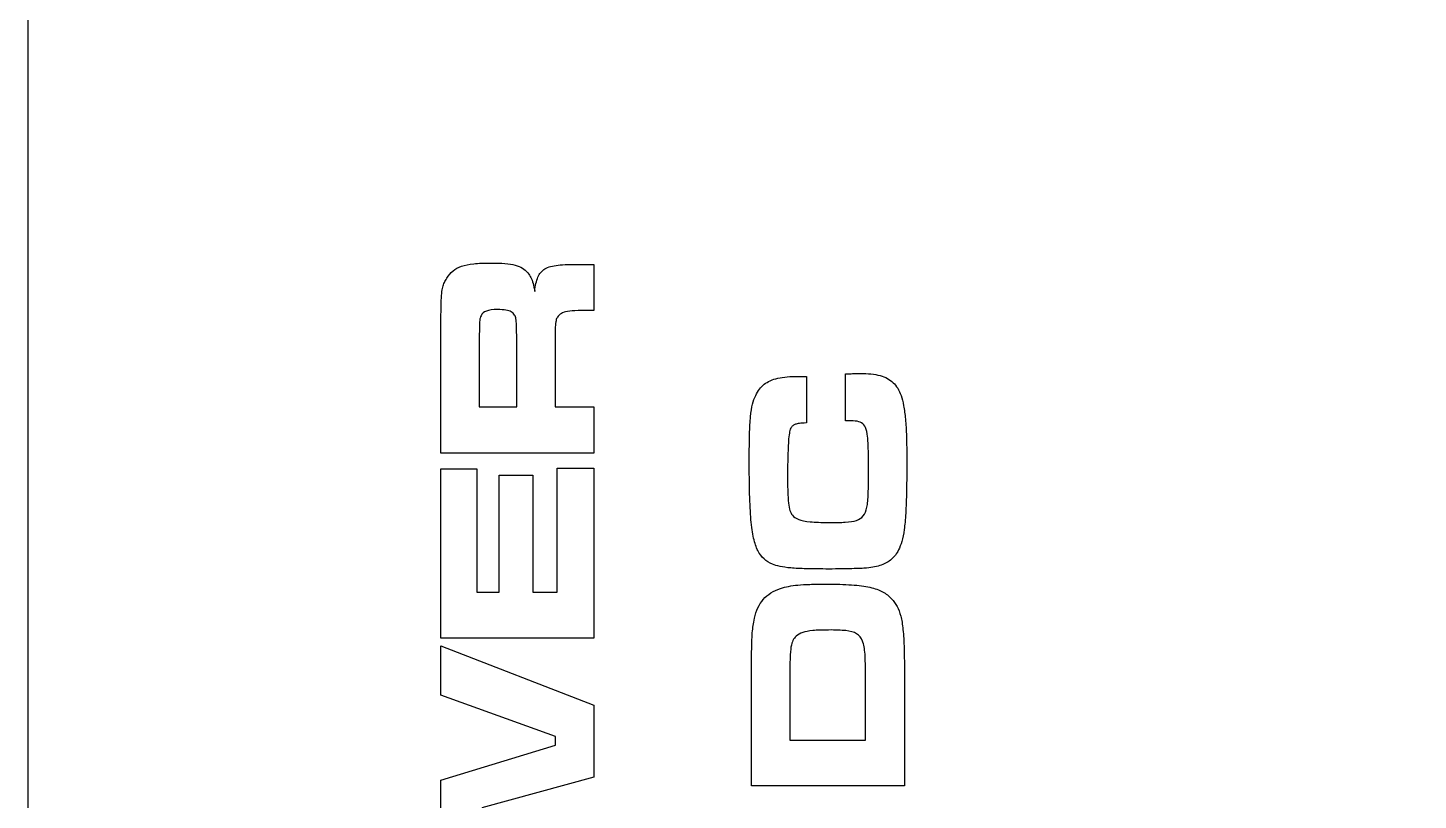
# Model space of a CAD drawing. Extents: x -139 to 87, y -93 to 92.
# Drawn here: x 3.21 to 28.88, y 8.25 to 22.51 of the extents above; entities that cross this region are included whole.
import ezdxf

# ---------------------------------------------------------------- set-up
doc = ezdxf.new("R2010")
doc.units = 0
doc.header["$MEASUREMENT"] = 0
doc.layers.add('LAYER_1', color=7, linetype='CONTINUOUS')

msp = doc.modelspace()

# ---------------------------------------------------------------- linework, layer by layer
at = {"layer": 'LAYER_1', "color": 250}
for points, knots in [([(26.4084, 91.7015), (26.4084, 91.7015), (26.4084, 56.7016), (26.4084, 56.7016), (26.4084, 56.7016), (26.4084, 56.7016), (29.4084, 56.7016), (29.4084, 56.7016), (29.4084, 56.7016), (29.4084, 56.7016), (29.4084, -3.2984), (29.4084, -3.2984), (29.4084, -3.2984), (29.4084, -3.2984), (26.4084, -3.2984), (26.4084, -3.2984), (26.4084, -3.2984), (26.4084, -3.2984), (26.4084, -38.2985), (26.4084, -38.2985), (26.4084, -38.2985), (26.4084, -38.2985), (6.2084, -38.2985), (6.2084, -38.2985), (6.2084, -38.2985), (6.2084, -38.2985), (6.2084, -3.2984), (6.2084, -3.2984), (6.2084, -3.2984), (6.2084, -3.2984), (3.2084, -3.2984), (3.2084, -3.2984), (3.2084, -3.2984), (3.2084, -3.2984), (3.2084, 56.7016), (3.2084, 56.7016), (3.2084, 56.7016), (3.2084, 56.7016), (6.2084, 56.7016), (6.2084, 56.7016), (6.2084, 56.7016), (6.2084, 56.7016), (6.2084, 91.7015), (6.2084, 91.7015), (6.2084, 91.7015), (6.2084, 91.7015), (26.4084, 91.7015), (26.4084, 91.7015)], [0, 0, 0, 0, 0.0769231, 0.0769231, 0.0769231, 0.0769231, 0.1538462, 0.1538462, 0.1538462, 0.1538462, 0.2307692, 0.2307692, 0.2307692, 0.2307692, 0.3076923, 0.3076923, 0.3076923, 0.3076923, 0.3846154, 0.3846154, 0.3846154, 0.3846154, 0.4615385, 0.4615385, 0.4615385, 0.4615385, 0.5384615, 0.5384615, 0.5384615, 0.5384615, 0.6153846, 0.6153846, 0.6153846, 0.6153846, 0.6923077, 0.6923077, 0.6923077, 0.6923077, 0.7692308, 0.7692308, 0.7692308, 0.7692308, 0.8461538, 0.8461538, 0.8461538, 0.8461538, 1, 1, 1, 1]), ([(13.6614, 14.6547), (13.6614, 14.6547), (13.6614, 15.514), (13.6614, 15.514), (13.6614, 15.514), (13.6614, 15.514), (12.946, 15.514), (12.946, 15.514), (12.946, 15.514), (12.946, 15.514), (12.946, 16.729), (12.946, 16.729), (12.946, 16.729), (12.946, 16.8172), (12.9467, 16.8891), (12.9481, 16.9456), (12.9481, 16.9456), (12.9502, 17.0013), (12.9537, 17.0465), (12.9587, 17.0796), (12.9587, 17.0796), (12.9636, 17.1128), (12.9714, 17.1389), (12.982, 17.158), (12.982, 17.158), (12.9918, 17.177), (13.0052, 17.1932), (13.0222, 17.2073), (13.0222, 17.2073), (13.0447, 17.2299), (13.0744, 17.2469), (13.1111, 17.2596), (13.1111, 17.2596), (13.1471, 17.2716), (13.1971, 17.2807), (13.2606, 17.285), (13.2606, 17.285), (13.3241, 17.2899), (13.4088, 17.292), (13.5132, 17.292), (13.5132, 17.292), (13.5132, 17.292), (13.6614, 17.292), (13.6614, 17.292), (13.6614, 17.292), (13.6614, 17.292), (13.6614, 18.1387), (13.6614, 18.1387), (13.6614, 18.1387), (13.6614, 18.1387), (13.3989, 18.1387), (13.3989, 18.1387), (13.3989, 18.1387), (13.2374, 18.1436), (13.1047, 18.1408), (13.0017, 18.1295), (13.0017, 18.1295), (12.898, 18.1189), (12.8176, 18.0956), (12.7583, 18.0611), (12.7583, 18.0611), (12.6997, 18.0258), (12.6567, 17.975), (12.6285, 17.9073), (12.6285, 17.9073), (12.6003, 17.8395), (12.5805, 17.752), (12.5692, 17.6434), (12.5692, 17.6434), (12.5607, 17.7019), (12.5509, 17.752), (12.5403, 17.7922), (12.5403, 17.7922), (12.529, 17.8332), (12.5156, 17.8692), (12.4994, 17.8995), (12.4994, 17.8995), (12.4838, 17.9298), (12.4648, 17.9588), (12.4422, 17.9863), (12.4422, 17.9863), (12.4133, 18.0208), (12.3794, 18.0505), (12.342, 18.0738), (12.342, 18.0738), (12.3046, 18.097), (12.2595, 18.1161), (12.2073, 18.1295), (12.2073, 18.1295), (12.1551, 18.1436), (12.0916, 18.1535), (12.0182, 18.1598), (12.0182, 18.1598), (11.9448, 18.1655), (11.8573, 18.1683), (11.7564, 18.1683), (11.7564, 18.1683), (11.6351, 18.1683), (11.5306, 18.1641), (11.4432, 18.1549), (11.4432, 18.1549), (11.3557, 18.1457), (11.2809, 18.1309), (11.2188, 18.1097), (11.2188, 18.1097), (11.1567, 18.0886), (11.1045, 18.0596), (11.0607, 18.0237), (11.0607, 18.0237), (11.0177, 17.9877), (10.9803, 17.9425), (10.9479, 17.8889), (10.9479, 17.8889), (10.9295, 17.8593), (10.914, 17.8325), (10.9013, 17.8078), (10.9013, 17.8078), (10.8886, 17.7831), (10.8787, 17.7556), (10.8702, 17.7245), (10.8702, 17.7245), (10.8625, 17.6942), (10.8561, 17.6554), (10.8512, 17.6081), (10.8512, 17.6081), (10.847, 17.5608), (10.8434, 17.5001), (10.842, 17.4254), (10.842, 17.4254), (10.8399, 17.3506), (10.8385, 17.2567), (10.8385, 17.1446), (10.8385, 17.1446), (10.8378, 17.0317), (10.8378, 16.8948), (10.8378, 16.7332), (10.8378, 16.7332), (10.8378, 16.7332), (10.8378, 14.6547), (10.8378, 14.6547), (10.8378, 14.6547), (10.8378, 14.6547), (13.6614, 14.6547), (13.6614, 14.6547)], [0, 0, 0, 0, 0.027027, 0.027027, 0.027027, 0.027027, 0.0540541, 0.0540541, 0.0540541, 0.0540541, 0.0810811, 0.0810811, 0.0810811, 0.0810811, 0.1081081, 0.1081081, 0.1081081, 0.1081081, 0.1351351, 0.1351351, 0.1351351, 0.1351351, 0.1621622, 0.1621622, 0.1621622, 0.1621622, 0.1891892, 0.1891892, 0.1891892, 0.1891892, 0.2162162, 0.2162162, 0.2162162, 0.2162162, 0.2432432, 0.2432432, 0.2432432, 0.2432432, 0.2702703, 0.2702703, 0.2702703, 0.2702703, 0.2972973, 0.2972973, 0.2972973, 0.2972973, 0.3243243, 0.3243243, 0.3243243, 0.3243243, 0.3513514, 0.3513514, 0.3513514, 0.3513514, 0.3783784, 0.3783784, 0.3783784, 0.3783784, 0.4054054, 0.4054054, 0.4054054, 0.4054054, 0.4324324, 0.4324324, 0.4324324, 0.4324324, 0.4594595, 0.4594595, 0.4594595, 0.4594595, 0.4864865, 0.4864865, 0.4864865, 0.4864865, 0.5135135, 0.5135135, 0.5135135, 0.5135135, 0.5405405, 0.5405405, 0.5405405, 0.5405405, 0.5675676, 0.5675676, 0.5675676, 0.5675676, 0.5945946, 0.5945946, 0.5945946, 0.5945946, 0.6216216, 0.6216216, 0.6216216, 0.6216216, 0.6486486, 0.6486486, 0.6486486, 0.6486486, 0.6756757, 0.6756757, 0.6756757, 0.6756757, 0.7027027, 0.7027027, 0.7027027, 0.7027027, 0.7297297, 0.7297297, 0.7297297, 0.7297297, 0.7567568, 0.7567568, 0.7567568, 0.7567568, 0.7837838, 0.7837838, 0.7837838, 0.7837838, 0.8108108, 0.8108108, 0.8108108, 0.8108108, 0.8378378, 0.8378378, 0.8378378, 0.8378378, 0.8648649, 0.8648649, 0.8648649, 0.8648649, 0.8918919, 0.8918919, 0.8918919, 0.8918919, 0.9189189, 0.9189189, 0.9189189, 0.9189189, 0.9459459, 0.9459459, 0.9459459, 0.9459459, 1, 1, 1, 1]), ([(12.239, 15.514), (12.239, 15.514), (11.5447, 15.514), (11.5447, 15.514), (11.5447, 15.514), (11.5447, 15.514), (11.5447, 16.7247), (11.5447, 16.7247), (11.5447, 16.7247), (11.5455, 16.8228), (11.5469, 16.9004), (11.5476, 16.9569), (11.5476, 16.9569), (11.5483, 17.014), (11.5497, 17.0564), (11.5518, 17.0853), (11.5518, 17.0853), (11.5539, 17.1142), (11.5574, 17.1354), (11.561, 17.1502), (11.561, 17.1502), (11.5652, 17.165), (11.5709, 17.1798), (11.5786, 17.1946), (11.5786, 17.1946), (11.5963, 17.2349), (11.6294, 17.2638), (11.6767, 17.2821), (11.6767, 17.2821), (11.7247, 17.3005), (11.7931, 17.3096), (11.8834, 17.3089), (11.8834, 17.3089), (11.9434, 17.3089), (11.9942, 17.3061), (12.0351, 17.2998), (12.0351, 17.2998), (12.076, 17.2934), (12.1092, 17.2828), (12.1353, 17.268), (12.1353, 17.268), (12.1607, 17.2525), (12.1819, 17.2327), (12.1967, 17.2073), (12.1967, 17.2073), (12.2037, 17.1961), (12.2087, 17.1855), (12.2136, 17.1749), (12.2136, 17.1749), (12.2178, 17.165), (12.2214, 17.1509), (12.2235, 17.134), (12.2235, 17.134), (12.2263, 17.117), (12.2284, 17.0923), (12.2305, 17.0606), (12.2305, 17.0606), (12.232, 17.0288), (12.2334, 16.9858), (12.2348, 16.9322), (12.2348, 16.9322), (12.2362, 16.8779), (12.2376, 16.8087), (12.239, 16.7247), (12.239, 16.7247), (12.239, 16.7247), (12.239, 15.514), (12.239, 15.514)], [0, 0, 0, 0, 0.0555556, 0.0555556, 0.0555556, 0.0555556, 0.1111111, 0.1111111, 0.1111111, 0.1111111, 0.1666667, 0.1666667, 0.1666667, 0.1666667, 0.2222222, 0.2222222, 0.2222222, 0.2222222, 0.2777778, 0.2777778, 0.2777778, 0.2777778, 0.3333333, 0.3333333, 0.3333333, 0.3333333, 0.3888889, 0.3888889, 0.3888889, 0.3888889, 0.4444444, 0.4444444, 0.4444444, 0.4444444, 0.5, 0.5, 0.5, 0.5, 0.5555556, 0.5555556, 0.5555556, 0.5555556, 0.6111111, 0.6111111, 0.6111111, 0.6111111, 0.6666667, 0.6666667, 0.6666667, 0.6666667, 0.7222222, 0.7222222, 0.7222222, 0.7222222, 0.7777778, 0.7777778, 0.7777778, 0.7777778, 0.8333333, 0.8333333, 0.8333333, 0.8333333, 0.8888889, 0.8888889, 0.8888889, 0.8888889, 1, 1, 1, 1]), ([(18.3095, 15.2578), (18.3794, 15.2578), (18.438, 15.2557), (18.4866, 15.2508), (18.4866, 15.2508), (18.5346, 15.2458), (18.5748, 15.2346), (18.6059, 15.2169), (18.6059, 15.2169), (18.6369, 15.1986), (18.6609, 15.1697), (18.6785, 15.1301), (18.6785, 15.1301), (18.6962, 15.0906), (18.7082, 15.0356), (18.7159, 14.9657), (18.7159, 14.9657), (18.7237, 14.8959), (18.7286, 14.807), (18.7308, 14.6983), (18.7308, 14.6983), (18.7322, 14.589), (18.7329, 14.457), (18.7329, 14.3011), (18.7329, 14.3011), (18.7336, 14.1501), (18.7322, 14.0217), (18.7286, 13.9166), (18.7286, 13.9166), (18.7251, 13.8115), (18.7166, 13.7247), (18.7032, 13.6577), (18.7032, 13.6577), (18.6891, 13.5899), (18.6673, 13.537), (18.6369, 13.4982), (18.6369, 13.4982), (18.6059, 13.4601), (18.5642, 13.4326), (18.5099, 13.4149), (18.5099, 13.4149), (18.4563, 13.398), (18.3879, 13.3874), (18.3046, 13.3832), (18.3046, 13.3832), (18.2213, 13.379), (18.1197, 13.3776), (18.0005, 13.3783), (18.0005, 13.3783), (17.8601, 13.3783), (17.7451, 13.3825), (17.6555, 13.391), (17.6555, 13.391), (17.5659, 13.3994), (17.4953, 13.4135), (17.4438, 13.4333), (17.4438, 13.4333), (17.3916, 13.453), (17.3528, 13.4799), (17.3274, 13.5137), (17.3274, 13.5137), (17.3091, 13.5349), (17.295, 13.5631), (17.283, 13.5977), (17.283, 13.5977), (17.2717, 13.633), (17.2625, 13.6788), (17.2562, 13.7367), (17.2562, 13.7367), (17.2491, 13.7938), (17.2449, 13.8679), (17.242, 13.9582), (17.242, 13.9582), (17.2392, 14.0485), (17.2385, 14.16), (17.2385, 14.2927), (17.2385, 14.2927), (17.2385, 14.359), (17.2392, 14.4281), (17.2406, 14.5008), (17.2406, 14.5008), (17.2428, 14.5735), (17.2449, 14.6426), (17.247, 14.7082), (17.247, 14.7082), (17.2498, 14.7745), (17.2526, 14.8303), (17.2555, 14.8768), (17.2555, 14.8768), (17.2597, 14.9382), (17.2646, 14.9883), (17.2717, 15.0264), (17.2717, 15.0264), (17.278, 15.0652), (17.2865, 15.0949), (17.2971, 15.1167), (17.2971, 15.1167), (17.3077, 15.1379), (17.3204, 15.1541), (17.3359, 15.1647), (17.3359, 15.1647), (17.3507, 15.176), (17.3669, 15.1845), (17.3846, 15.1908), (17.3846, 15.1908), (17.4022, 15.1972), (17.4269, 15.2028), (17.4579, 15.2063), (17.4579, 15.2063), (17.489, 15.2099), (17.5313, 15.2127), (17.5856, 15.2155), (17.5856, 15.2155), (17.5856, 15.2155), (17.5856, 16.0749), (17.5856, 16.0749), (17.5856, 16.0749), (17.5856, 16.0749), (17.4459, 16.0749), (17.4459, 16.0749), (17.4459, 16.0749), (17.2914, 16.0756), (17.163, 16.0643), (17.06, 16.041), (17.06, 16.041), (16.957, 16.0184), (16.8723, 15.981), (16.8074, 15.9295), (16.8074, 15.9295), (16.7425, 15.878), (16.6896, 15.8089), (16.6501, 15.7235), (16.6501, 15.7235), (16.6268, 15.6769), (16.6078, 15.6219), (16.5922, 15.5598), (16.5922, 15.5598), (16.5767, 15.497), (16.5647, 15.4208), (16.5555, 15.3305), (16.5555, 15.3305), (16.5471, 15.2409), (16.5407, 15.1308), (16.5372, 15.0017), (16.5372, 15.0017), (16.533, 14.8726), (16.5316, 14.7181), (16.5316, 14.5382), (16.5316, 14.5382), (16.5316, 14.2976), (16.5337, 14.0859), (16.5386, 13.9039), (16.5386, 13.9039), (16.5436, 13.7212), (16.5513, 13.5631), (16.5633, 13.4298), (16.5633, 13.4298), (16.5753, 13.2964), (16.5915, 13.1835), (16.612, 13.0904), (16.612, 13.0904), (16.6324, 12.9973), (16.6586, 12.9197), (16.6903, 12.8583), (16.6903, 12.8583), (16.7213, 12.7962), (16.7594, 12.7454), (16.8039, 12.7059), (16.8039, 12.7059), (16.8483, 12.6664), (16.8999, 12.6339), (16.9591, 12.6078), (16.9591, 12.6078), (16.9986, 12.5909), (17.0452, 12.5768), (17.0995, 12.5655), (17.0995, 12.5655), (17.1531, 12.5542), (17.2202, 12.545), (17.2992, 12.5379), (17.2992, 12.5379), (17.3789, 12.5309), (17.4756, 12.526), (17.5906, 12.5231), (17.5906, 12.5231), (17.7056, 12.5203), (17.8439, 12.5189), (18.0047, 12.5189), (18.0047, 12.5189), (18.1684, 12.5189), (18.3088, 12.521), (18.4267, 12.5245), (18.4267, 12.5245), (18.5438, 12.5274), (18.6348, 12.5316), (18.699, 12.5358), (18.699, 12.5358), (18.8041, 12.5471), (18.8944, 12.5655), (18.9692, 12.5916), (18.9692, 12.5916), (19.044, 12.6177), (19.1068, 12.6537), (19.1583, 12.6988), (19.1583, 12.6988), (19.2098, 12.7447), (19.2529, 12.8018), (19.2874, 12.8703), (19.2874, 12.8703), (19.3107, 12.9161), (19.3312, 12.969), (19.3488, 13.0297), (19.3488, 13.0297), (19.3658, 13.0897), (19.3806, 13.1624), (19.3926, 13.247), (19.3926, 13.247), (19.4038, 13.331), (19.413, 13.4326), (19.4201, 13.5511), (19.4201, 13.5511), (19.4271, 13.6689), (19.4321, 13.8086), (19.4356, 13.9702), (19.4356, 13.9702), (19.4384, 14.1318), (19.4398, 14.3195), (19.4398, 14.5339), (19.4398, 14.5339), (19.4398, 14.6955), (19.4377, 14.8373), (19.4342, 14.9608), (19.4342, 14.9608), (19.43, 15.0843), (19.4236, 15.1929), (19.4151, 15.2861), (19.4151, 15.2861), (19.4074, 15.3792), (19.3961, 15.461), (19.3827, 15.5323), (19.3827, 15.5323), (19.3693, 15.6036), (19.3531, 15.6671), (19.334, 15.7235), (19.334, 15.7235), (19.2994, 15.8202), (19.2515, 15.8992), (19.1894, 15.9585), (19.1894, 15.9585), (19.1273, 16.0184), (19.0461, 16.0622), (18.9467, 16.0897), (18.9467, 16.0897), (18.8472, 16.1165), (18.7237, 16.1306), (18.5762, 16.1299), (18.5762, 16.1299), (18.5628, 16.1299), (18.5452, 16.1292), (18.524, 16.1285), (18.524, 16.1285), (18.5029, 16.1278), (18.4753, 16.1271), (18.4408, 16.1257), (18.4408, 16.1257), (18.4062, 16.1243), (18.3625, 16.1228), (18.3095, 16.1214), (18.3095, 16.1214), (18.3095, 16.1214), (18.3095, 15.2578), (18.3095, 15.2578)], [0, 0, 0, 0, 0.0144928, 0.0144928, 0.0144928, 0.0144928, 0.0289855, 0.0289855, 0.0289855, 0.0289855, 0.0434783, 0.0434783, 0.0434783, 0.0434783, 0.057971, 0.057971, 0.057971, 0.057971, 0.0724638, 0.0724638, 0.0724638, 0.0724638, 0.0869565, 0.0869565, 0.0869565, 0.0869565, 0.1014493, 0.1014493, 0.1014493, 0.1014493, 0.115942, 0.115942, 0.115942, 0.115942, 0.1304348, 0.1304348, 0.1304348, 0.1304348, 0.1449275, 0.1449275, 0.1449275, 0.1449275, 0.1594203, 0.1594203, 0.1594203, 0.1594203, 0.173913, 0.173913, 0.173913, 0.173913, 0.1884058, 0.1884058, 0.1884058, 0.1884058, 0.2028986, 0.2028986, 0.2028986, 0.2028986, 0.2173913, 0.2173913, 0.2173913, 0.2173913, 0.2318841, 0.2318841, 0.2318841, 0.2318841, 0.2463768, 0.2463768, 0.2463768, 0.2463768, 0.2608696, 0.2608696, 0.2608696, 0.2608696, 0.2753623, 0.2753623, 0.2753623, 0.2753623, 0.2898551, 0.2898551, 0.2898551, 0.2898551, 0.3043478, 0.3043478, 0.3043478, 0.3043478, 0.3188406, 0.3188406, 0.3188406, 0.3188406, 0.3333333, 0.3333333, 0.3333333, 0.3333333, 0.3478261, 0.3478261, 0.3478261, 0.3478261, 0.3623188, 0.3623188, 0.3623188, 0.3623188, 0.3768116, 0.3768116, 0.3768116, 0.3768116, 0.3913043, 0.3913043, 0.3913043, 0.3913043, 0.4057971, 0.4057971, 0.4057971, 0.4057971, 0.4202899, 0.4202899, 0.4202899, 0.4202899, 0.4347826, 0.4347826, 0.4347826, 0.4347826, 0.4492754, 0.4492754, 0.4492754, 0.4492754, 0.4637681, 0.4637681, 0.4637681, 0.4637681, 0.4782609, 0.4782609, 0.4782609, 0.4782609, 0.4927536, 0.4927536, 0.4927536, 0.4927536, 0.5072464, 0.5072464, 0.5072464, 0.5072464, 0.5217391, 0.5217391, 0.5217391, 0.5217391, 0.5362319, 0.5362319, 0.5362319, 0.5362319, 0.5507246, 0.5507246, 0.5507246, 0.5507246, 0.5652174, 0.5652174, 0.5652174, 0.5652174, 0.5797101, 0.5797101, 0.5797101, 0.5797101, 0.5942029, 0.5942029, 0.5942029, 0.5942029, 0.6086957, 0.6086957, 0.6086957, 0.6086957, 0.6231884, 0.6231884, 0.6231884, 0.6231884, 0.6376812, 0.6376812, 0.6376812, 0.6376812, 0.6521739, 0.6521739, 0.6521739, 0.6521739, 0.6666667, 0.6666667, 0.6666667, 0.6666667, 0.6811594, 0.6811594, 0.6811594, 0.6811594, 0.6956522, 0.6956522, 0.6956522, 0.6956522, 0.7101449, 0.7101449, 0.7101449, 0.7101449, 0.7246377, 0.7246377, 0.7246377, 0.7246377, 0.7391304, 0.7391304, 0.7391304, 0.7391304, 0.7536232, 0.7536232, 0.7536232, 0.7536232, 0.7681159, 0.7681159, 0.7681159, 0.7681159, 0.7826087, 0.7826087, 0.7826087, 0.7826087, 0.7971014, 0.7971014, 0.7971014, 0.7971014, 0.8115942, 0.8115942, 0.8115942, 0.8115942, 0.826087, 0.826087, 0.826087, 0.826087, 0.8405797, 0.8405797, 0.8405797, 0.8405797, 0.8550725, 0.8550725, 0.8550725, 0.8550725, 0.8695652, 0.8695652, 0.8695652, 0.8695652, 0.884058, 0.884058, 0.884058, 0.884058, 0.8985507, 0.8985507, 0.8985507, 0.8985507, 0.9130435, 0.9130435, 0.9130435, 0.9130435, 0.9275362, 0.9275362, 0.9275362, 0.9275362, 0.942029, 0.942029, 0.942029, 0.942029, 0.9565217, 0.9565217, 0.9565217, 0.9565217, 0.9710145, 0.9710145, 0.9710145, 0.9710145, 1, 1, 1, 1]), ([(10.8378, 11.2427), (10.8378, 11.2427), (13.6614, 11.2427), (13.6614, 11.2427), (13.6614, 11.2427), (13.6614, 11.2427), (13.6614, 14.3838), (13.6614, 14.3838), (13.6614, 14.3838), (13.6614, 14.3838), (12.9841, 14.3838), (12.9841, 14.3838), (12.9841, 14.3838), (12.9841, 14.3838), (12.9841, 12.0893), (12.9841, 12.0893), (12.9841, 12.0893), (12.9841, 12.0893), (12.5353, 12.0893), (12.5353, 12.0893), (12.5353, 12.0893), (12.5353, 12.0893), (12.5353, 14.2525), (12.5353, 14.2525), (12.5353, 14.2525), (12.5353, 14.2525), (11.913, 14.2525), (11.913, 14.2525), (11.913, 14.2525), (11.913, 14.2525), (11.913, 12.0893), (11.913, 12.0893), (11.913, 12.0893), (11.913, 12.0893), (11.5024, 12.0893), (11.5024, 12.0893), (11.5024, 12.0893), (11.5024, 12.0893), (11.5024, 14.3668), (11.5024, 14.3668), (11.5024, 14.3668), (11.5024, 14.3668), (10.8378, 14.3668), (10.8378, 14.3668), (10.8378, 14.3668), (10.8378, 14.3668), (10.8378, 11.2427), (10.8378, 11.2427)], [0, 0, 0, 0, 0.0769231, 0.0769231, 0.0769231, 0.0769231, 0.1538462, 0.1538462, 0.1538462, 0.1538462, 0.2307692, 0.2307692, 0.2307692, 0.2307692, 0.3076923, 0.3076923, 0.3076923, 0.3076923, 0.3846154, 0.3846154, 0.3846154, 0.3846154, 0.4615385, 0.4615385, 0.4615385, 0.4615385, 0.5384615, 0.5384615, 0.5384615, 0.5384615, 0.6153846, 0.6153846, 0.6153846, 0.6153846, 0.6923077, 0.6923077, 0.6923077, 0.6923077, 0.7692308, 0.7692308, 0.7692308, 0.7692308, 0.8461538, 0.8461538, 0.8461538, 0.8461538, 1, 1, 1, 1]), ([(19.3975, 8.5142), (19.3975, 8.5142), (19.3975, 10.5504), (19.3975, 10.5504), (19.3975, 10.5504), (19.3975, 10.7402), (19.3954, 10.9046), (19.3912, 11.0429), (19.3912, 11.0429), (19.3876, 11.1818), (19.3806, 11.3004), (19.37, 11.3992), (19.37, 11.3992), (19.3601, 11.4972), (19.346, 11.5812), (19.3277, 11.6503), (19.3277, 11.6503), (19.31, 11.7195), (19.2874, 11.7795), (19.2599, 11.8295), (19.2599, 11.8295), (19.2324, 11.8803), (19.1992, 11.9262), (19.1604, 11.9685), (19.1604, 11.9685), (19.1139, 12.02), (19.0581, 12.0638), (18.9939, 12.0984), (18.9939, 12.0984), (18.9297, 12.1336), (18.8507, 12.1612), (18.7576, 12.1816), (18.7576, 12.1816), (18.6644, 12.2028), (18.5523, 12.2176), (18.4196, 12.2261), (18.4196, 12.2261), (18.287, 12.2352), (18.1289, 12.2395), (17.9455, 12.2395), (17.9455, 12.2395), (17.8319, 12.2395), (17.7331, 12.2381), (17.6499, 12.2359), (17.6499, 12.2359), (17.5659, 12.2331), (17.4925, 12.2289), (17.4297, 12.2232), (17.4297, 12.2232), (17.3662, 12.2169), (17.3091, 12.2091), (17.2576, 12.1985), (17.2576, 12.1985), (17.2061, 12.188), (17.156, 12.1753), (17.1073, 12.159), (17.1073, 12.159), (16.9761, 12.1167), (16.8702, 12.049), (16.7905, 11.9572), (16.7905, 11.9572), (16.7101, 11.8648), (16.6564, 11.7484), (16.6289, 11.6087), (16.6289, 11.6087), (16.619, 11.5614), (16.6106, 11.517), (16.6035, 11.4754), (16.6035, 11.4754), (16.5972, 11.433), (16.5915, 11.3879), (16.5873, 11.3392), (16.5873, 11.3392), (16.5838, 11.2905), (16.5802, 11.2326), (16.5788, 11.1642), (16.5788, 11.1642), (16.5767, 11.0965), (16.5753, 11.0132), (16.5746, 10.9137), (16.5746, 10.9137), (16.5739, 10.8143), (16.5739, 10.6936), (16.5739, 10.5504), (16.5739, 10.5504), (16.5739, 10.5504), (16.5739, 8.5142), (16.5739, 8.5142), (16.5739, 8.5142), (16.5739, 8.5142), (19.3975, 8.5142), (19.3975, 8.5142)], [0, 0, 0, 0, 0.0416667, 0.0416667, 0.0416667, 0.0416667, 0.0833333, 0.0833333, 0.0833333, 0.0833333, 0.125, 0.125, 0.125, 0.125, 0.1666667, 0.1666667, 0.1666667, 0.1666667, 0.2083333, 0.2083333, 0.2083333, 0.2083333, 0.25, 0.25, 0.25, 0.25, 0.2916667, 0.2916667, 0.2916667, 0.2916667, 0.3333333, 0.3333333, 0.3333333, 0.3333333, 0.375, 0.375, 0.375, 0.375, 0.4166667, 0.4166667, 0.4166667, 0.4166667, 0.4583333, 0.4583333, 0.4583333, 0.4583333, 0.5, 0.5, 0.5, 0.5, 0.5416667, 0.5416667, 0.5416667, 0.5416667, 0.5833333, 0.5833333, 0.5833333, 0.5833333, 0.625, 0.625, 0.625, 0.625, 0.6666667, 0.6666667, 0.6666667, 0.6666667, 0.7083333, 0.7083333, 0.7083333, 0.7083333, 0.75, 0.75, 0.75, 0.75, 0.7916667, 0.7916667, 0.7916667, 0.7916667, 0.8333333, 0.8333333, 0.8333333, 0.8333333, 0.875, 0.875, 0.875, 0.875, 0.9166667, 0.9166667, 0.9166667, 0.9166667, 1, 1, 1, 1]), ([(18.6778, 9.3608), (18.6778, 9.3608), (17.2808, 9.3608), (17.2808, 9.3608), (17.2808, 9.3608), (17.2808, 9.3608), (17.2808, 10.5504), (17.2808, 10.5504), (17.2808, 10.5504), (17.2808, 10.6809), (17.2823, 10.7882), (17.2851, 10.8735), (17.2851, 10.8735), (17.2879, 10.9582), (17.2935, 11.0266), (17.302, 11.0781), (17.302, 11.0781), (17.3105, 11.1296), (17.3225, 11.1706), (17.338, 11.2009), (17.338, 11.2009), (17.3535, 11.2319), (17.374, 11.2573), (17.3994, 11.2785), (17.3994, 11.2785), (17.4297, 11.3067), (17.4692, 11.3293), (17.5186, 11.3462), (17.5186, 11.3462), (17.5673, 11.3625), (17.6308, 11.3745), (17.7077, 11.3822), (17.7077, 11.3822), (17.7853, 11.3893), (17.8813, 11.3928), (17.9963, 11.3928), (17.9963, 11.3928), (18.1233, 11.3935), (18.2291, 11.39), (18.3124, 11.3808), (18.3124, 11.3808), (18.3963, 11.3723), (18.4626, 11.3533), (18.512, 11.3237), (18.512, 11.3237), (18.5614, 11.2947), (18.5981, 11.2496), (18.6221, 11.1889), (18.6221, 11.1889), (18.6461, 11.1282), (18.6616, 11.0471), (18.6687, 10.9448), (18.6687, 10.9448), (18.6757, 10.8425), (18.6785, 10.7141), (18.6778, 10.5588), (18.6778, 10.5588), (18.6778, 10.5588), (18.6778, 9.3608), (18.6778, 9.3608)], [0, 0, 0, 0, 0.0625, 0.0625, 0.0625, 0.0625, 0.125, 0.125, 0.125, 0.125, 0.1875, 0.1875, 0.1875, 0.1875, 0.25, 0.25, 0.25, 0.25, 0.3125, 0.3125, 0.3125, 0.3125, 0.375, 0.375, 0.375, 0.375, 0.4375, 0.4375, 0.4375, 0.4375, 0.5, 0.5, 0.5, 0.5, 0.5625, 0.5625, 0.5625, 0.5625, 0.625, 0.625, 0.625, 0.625, 0.6875, 0.6875, 0.6875, 0.6875, 0.75, 0.75, 0.75, 0.75, 0.8125, 0.8125, 0.8125, 0.8125, 0.875, 0.875, 0.875, 0.875, 1, 1, 1, 1]), ([(10.8378, 5.1552), (10.8378, 5.1552), (13.6614, 6.2177), (13.6614, 6.2177), (13.6614, 6.2177), (13.6614, 6.2177), (13.6614, 7.5512), (13.6614, 7.5512), (13.6614, 7.5512), (13.6614, 7.5512), (11.5913, 8.11), (11.5913, 8.11), (11.5913, 8.11), (11.5913, 8.11), (13.6614, 8.6773), (13.6614, 8.6773), (13.6614, 8.6773), (13.6614, 8.6773), (13.6614, 10.0023), (13.6614, 10.0023), (13.6614, 10.0023), (13.6614, 10.0023), (10.8378, 11.0987), (10.8378, 11.0987), (10.8378, 11.0987), (10.8378, 11.0987), (10.8378, 10.1886), (10.8378, 10.1886), (10.8378, 10.1886), (10.8378, 10.1886), (12.9502, 9.4266), (12.9502, 9.4266), (12.9502, 9.4266), (12.9502, 9.4266), (12.9502, 9.2657), (12.9502, 9.2657), (12.9502, 9.2657), (12.9502, 9.2657), (10.8378, 8.6222), (10.8378, 8.6222), (10.8378, 8.6222), (10.8378, 8.6222), (10.8378, 7.5851), (10.8378, 7.5851), (10.8378, 7.5851), (10.8378, 7.5851), (12.9502, 6.9459), (12.9502, 6.9459), (12.9502, 6.9459), (12.9502, 6.9459), (12.9502, 6.7892), (12.9502, 6.7892), (12.9502, 6.7892), (12.9502, 6.7892), (10.8378, 6.0315), (10.8378, 6.0315), (10.8378, 6.0315), (10.8378, 6.0315), (10.8378, 5.1552), (10.8378, 5.1552)], [0, 0, 0, 0, 0.0625, 0.0625, 0.0625, 0.0625, 0.125, 0.125, 0.125, 0.125, 0.1875, 0.1875, 0.1875, 0.1875, 0.25, 0.25, 0.25, 0.25, 0.3125, 0.3125, 0.3125, 0.3125, 0.375, 0.375, 0.375, 0.375, 0.4375, 0.4375, 0.4375, 0.4375, 0.5, 0.5, 0.5, 0.5, 0.5625, 0.5625, 0.5625, 0.5625, 0.625, 0.625, 0.625, 0.625, 0.6875, 0.6875, 0.6875, 0.6875, 0.75, 0.75, 0.75, 0.75, 0.8125, 0.8125, 0.8125, 0.8125, 0.875, 0.875, 0.875, 0.875, 1, 1, 1, 1])]:
    msp.add_open_spline(points, degree=3, knots=knots, dxfattribs=at)

doc.saveas('drawing.dxf')
